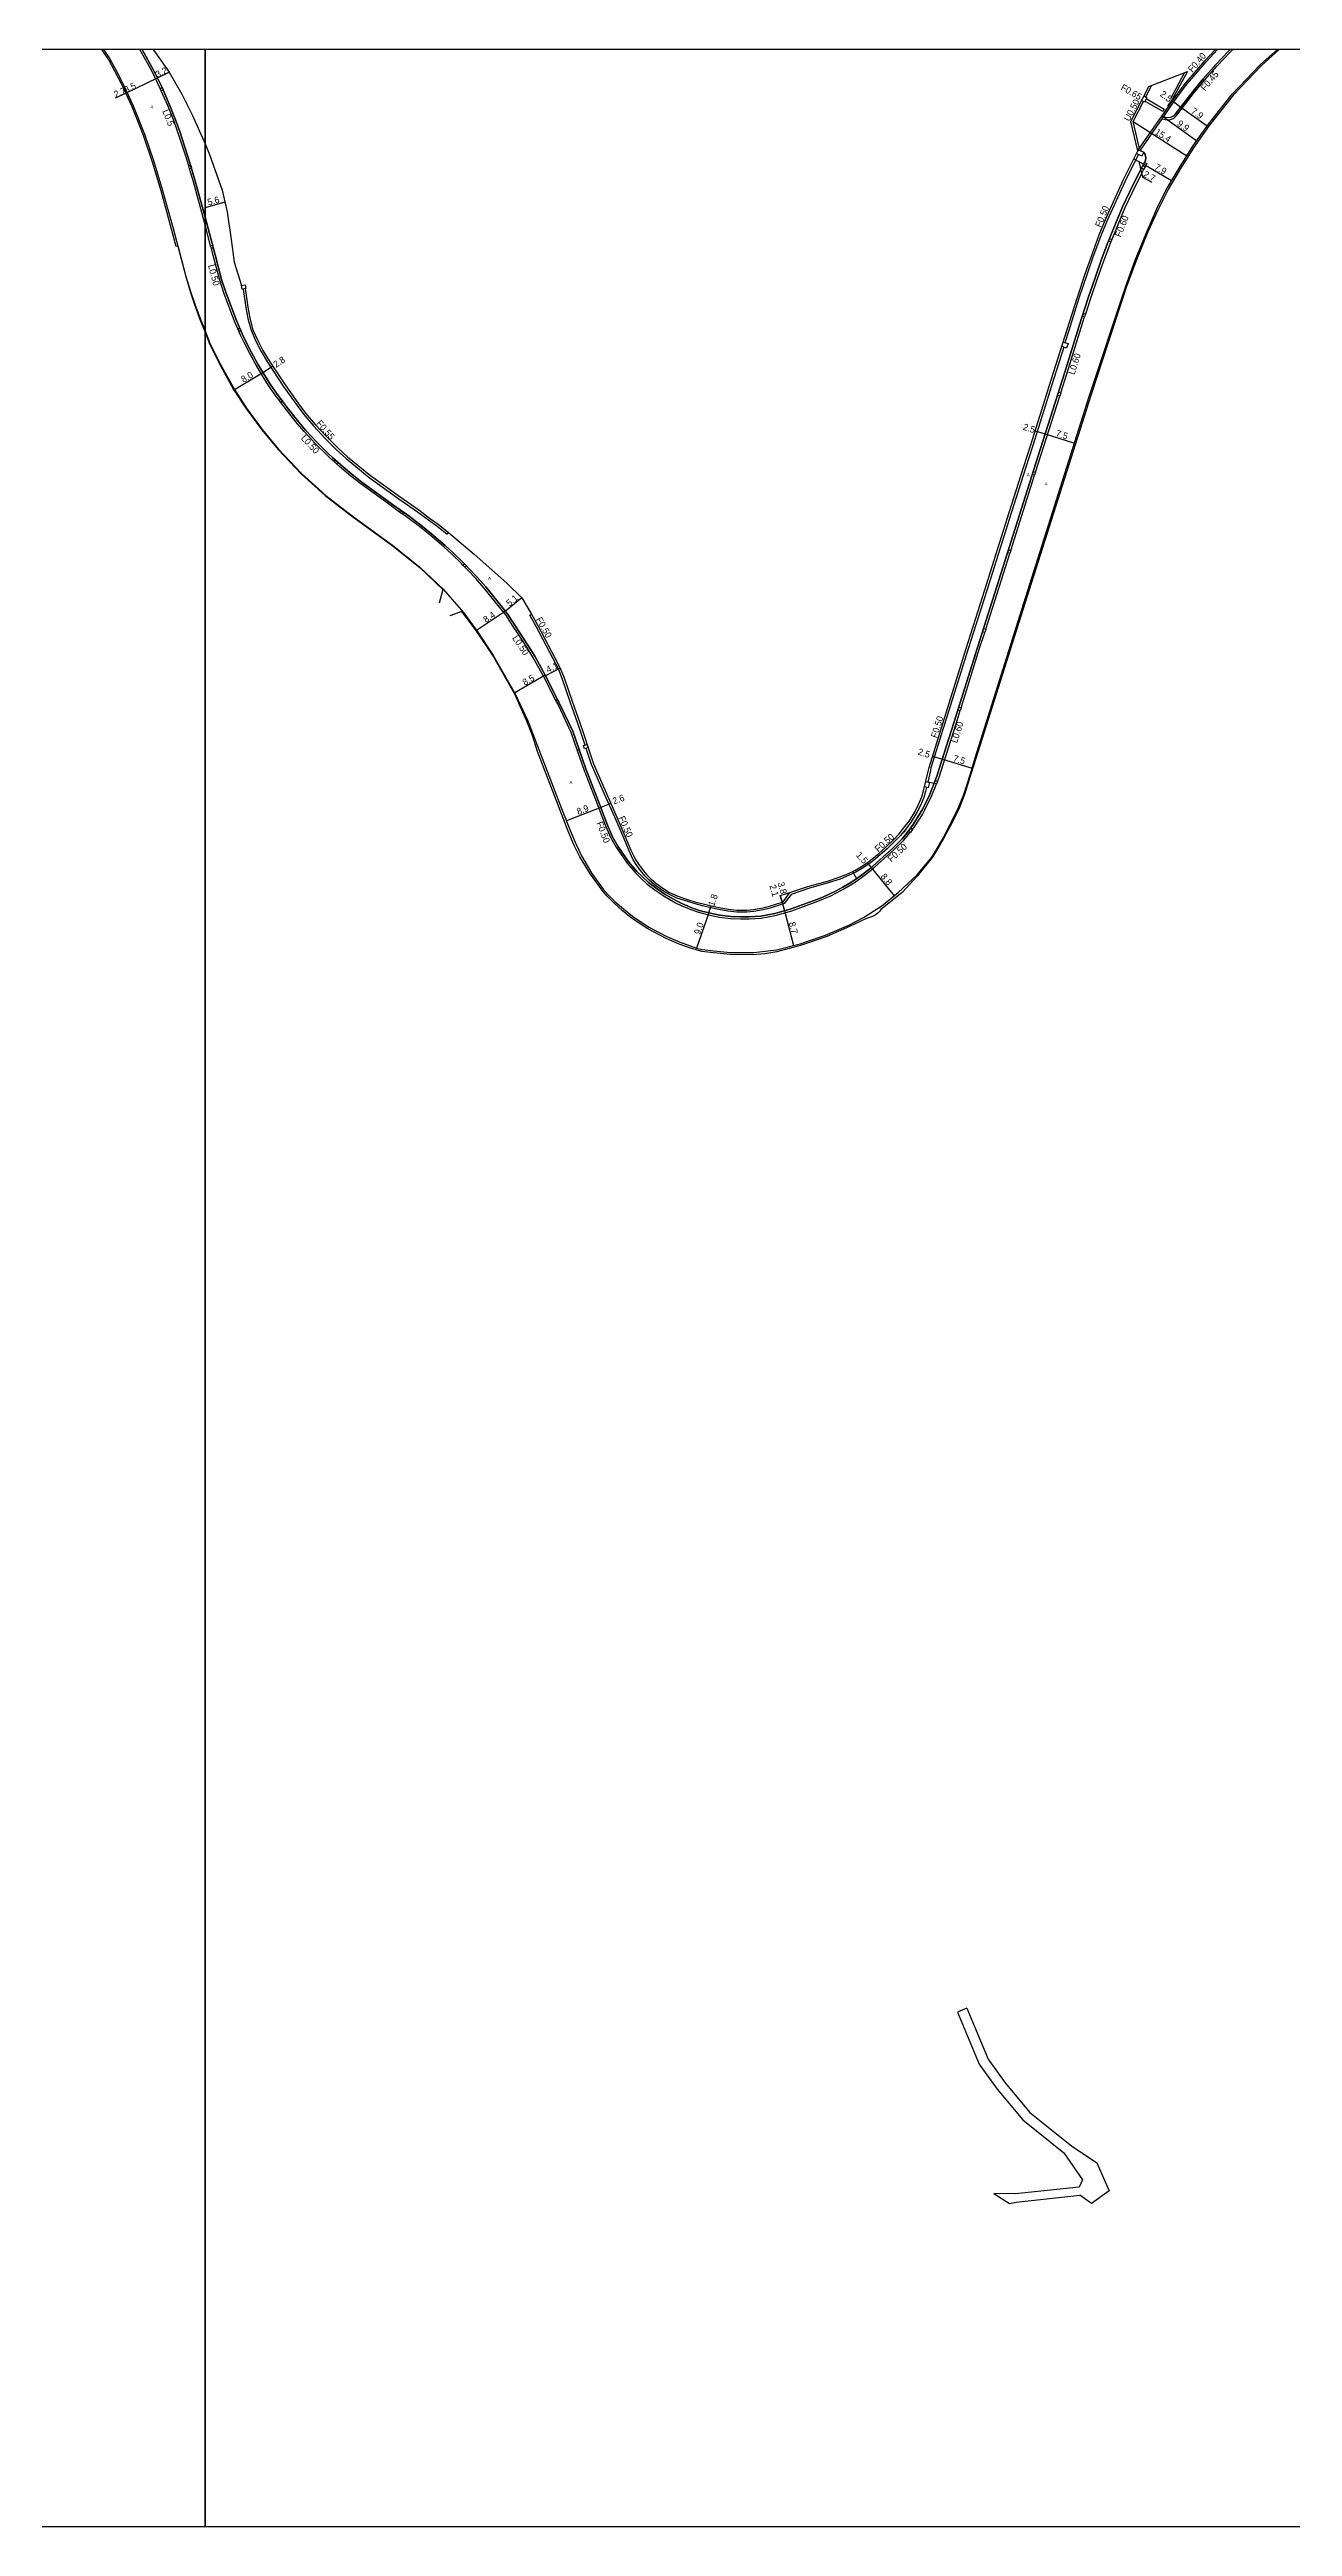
# Model space of a CAD drawing. Header units: metres. Extents: x -4000 to 0, y -102000 to -99000.
# Drawn here: x -1638 to -1337, y -99600 to -99000 of the extents above; entities that cross this region are included whole.
import ezdxf

# ---------------------------------------------------------------- set-up
doc = ezdxf.new("R2010")
doc.units = ezdxf.units.M
doc.header["$LTSCALE"] = 2.5
for name, color, linetype in [('側溝・桝', 7, 'Continuous'), ('図郭', 7, 'Continuous'), ('幅員', 7, 'Continuous'), ('歩道・分離帯・安全施設', 7, 'Continuous'), ('舗装', 7, 'Continuous'), ('道路', 7, 'Continuous')]:
    doc.layers.add(name, color=color, linetype=linetype)
doc.styles.get("Standard").update_dxf_attribs({"font": ''})
doc.styles.add('YOKO_DECO', font='')
doc.styles.get('Standard').set_extended_font_data('@MS PGothic')
doc.styles.get('YOKO_DECO').set_extended_font_data('MS PGothic')

msp = doc.modelspace()

# ---------------------------------------------------------------- linework, layer by layer
at = {"layer": '側溝・桝'}
for points in [[(-1610.85, -99009.42), (-1612.91, -99005.17), (-1615.69, -99000.15), (-1615.78, -99000)], [(-1373.34, -99024.41), (-1368.08, -99016.77), (-1367.41, -99016.93), (-1366.87, -99017), (-1366.1, -99016.93), (-1365.48, -99016.7), (-1365.03, -99016.38), (-1364.53, -99015.92), (-1360.28, -99010.35), (-1357.8, -99007.37), (-1354.81, -99003.93), (-1351.7, -99000.71), (-1351.01, -99000)], [(-1368.08, -99016.77), (-1365.25, -99012.65), (-1362.44, -99008.79), (-1357.48, -99002.97), (-1354.67, -99000)], [(-1603.95, -99028.18), (-1603.95, -99028.16), (-1604.6, -99026.09), (-1606.63, -99019.79), (-1607.58, -99017.22), (-1609.05, -99013.59), (-1610.59, -99010)], [(-1371.97, -99011.9), (-1367.61, -99014.41), (-1367.94, -99014.99), (-1372.28, -99012.5)], [(-1372.06, -99011.44), (-1370.63, -99008.67)], [(-1373.64, -99023.95), (-1375.16, -99017.46), (-1372.66, -99012.61)], [(-1373.81, -99024.18), (-1366.5, -99013.73)], [(-1600, -99042.49), (-1602.82, -99032.01), (-1603.75, -99028.86)], [(-1391.6, -99070.99), (-1390.64, -99067.97), (-1388.19, -99060.15), (-1386.3, -99054.52), (-1384.87, -99050.47), (-1382.9, -99045.02), (-1381.38, -99041.34), (-1377.06, -99031.95), (-1373.86, -99025.4)], [(-1372.6, -99029.02), (-1373.07, -99029.89), (-1375.5, -99034.78), (-1377.19, -99038.33), (-1379.45, -99043.8), (-1380.33, -99045.98)], [(-1372.36, -99027.34), (-1371.84, -99027.61), (-1372.27, -99028.41)], [(-1598.64, -99047.54), (-1600, -99042.49)], [(-1380.58, -99046.61), (-1380.89, -99047.37), (-1382.41, -99051.49), (-1383.74, -99055.28), (-1385.47, -99060.33), (-1386.67, -99064.08)], [(-1592.05, -99067.65), (-1592.84, -99065.79), (-1595.36, -99059.17), (-1596.44, -99055.83), (-1598.02, -99049.86), (-1598.46, -99048.23)], [(-1590.78, -99058.02), (-1590.15, -99062.45), (-1589.66, -99065.18), (-1588.83, -99067.99), (-1587.69, -99070.64), (-1586.43, -99073.12), (-1584.87, -99075.72), (-1581.04, -99081.51), (-1577.91, -99085.89), (-1576.07, -99088.4), (-1573.69, -99091.18), (-1570.89, -99094.2), (-1568.21, -99096.87), (-1565.82, -99099.03), (-1560.2, -99103.64), (-1553.02, -99108.8), (-1548.54, -99111.97), (-1545.89, -99113.92), (-1543.83, -99115.37), (-1541.36, -99117.4), (-1541.03, -99117)], [(-1392.67, -99083.15), (-1391.14, -99078.34), (-1387.72, -99067.35), (-1386.89, -99064.77)], [(-1582.07, -99084.9), (-1582.66, -99084.09), (-1584.59, -99081.35), (-1586.32, -99078.6), (-1587.61, -99076.46), (-1589.17, -99073.63), (-1590.54, -99070.95), (-1591.46, -99069.03), (-1591.79, -99068.26)], [(-1391.95, -99072.11), (-1395, -99081.71), (-1395.99, -99084.87), (-1399.48, -99095.92), (-1401.22, -99101.4), (-1404.7, -99112.32), (-1410.6, -99131.05), (-1415.12, -99145.21), (-1424.13, -99174.03), (-1424.25, -99174.65), (-1424.9, -99177.43)], [(-1398.78, -99102.37), (-1398.13, -99100.33), (-1392.92, -99083.95)], [(-1568.74, -99099.82), (-1569.43, -99099.21), (-1570.58, -99098.13), (-1573.2, -99095.5), (-1575.99, -99092.51), (-1577.67, -99090.55), (-1580.28, -99087.31), (-1581.66, -99085.46)], [(-1552.85, -99112.03), (-1554.88, -99110.57), (-1562.28, -99105.2), (-1564.66, -99103.32), (-1567.45, -99100.98), (-1568.14, -99100.36)], [(-1404.79, -99121.37), (-1399.01, -99103.09)], [(-1537.5, -99124.89), (-1537.87, -99124.5), (-1540.23, -99122.26), (-1542.15, -99120.48), (-1545.43, -99117.65), (-1548, -99115.57), (-1551.19, -99113.22), (-1552.21, -99112.48)], [(-1515.03, -99157.69), (-1518.02, -99151.82), (-1520.55, -99147.19), (-1522.01, -99144.8), (-1524.14, -99141.53), (-1525.52, -99139.5), (-1527.16, -99136.91), (-1529.37, -99134.2), (-1530.76, -99132.46), (-1532.37, -99130.51), (-1534.43, -99128.14), (-1536.43, -99126.02), (-1537.02, -99125.4)], [(-1410.85, -99140.42), (-1408.08, -99131.79), (-1405.02, -99122.1)], [(-1507.9, -99168.47), (-1508.86, -99165.57), (-1509.64, -99163.27), (-1511.51, -99157.98), (-1513.47, -99152.39), (-1514.37, -99150.05), (-1515.66, -99147.6), (-1518.08, -99142.97), (-1519.8, -99139.73), (-1521.33, -99137), (-1520.9, -99136.76)], [(-1416.83, -99159.46), (-1412.33, -99145.03), (-1411.1, -99141.2)], [(-1514.75, -99158.24), (-1514.4, -99158.92), (-1511.39, -99165.33), (-1509.83, -99169.76)], [(-1422.52, -99177.27), (-1422.2, -99176.47), (-1418.03, -99163.3), (-1417.03, -99160.11)], [(-1509.37, -99169.6), (-1509.83, -99169.76), (-1508.21, -99174.37), (-1505.37, -99181.69), (-1502.97, -99188.06), (-1501.68, -99190.93), (-1500.37, -99193.21), (-1499.38, -99194.78), (-1497.69, -99197.12), (-1495.72, -99199.41), (-1494.32, -99200.79), (-1492.87, -99202.14), (-1490.69, -99203.78), (-1488.8, -99205.1), (-1486.01, -99206.68), (-1484.52, -99207.43), (-1482.28, -99208.31), (-1480.46, -99208.99), (-1478.05, -99209.62), (-1475.33, -99210.18), (-1472.67, -99210.51), (-1470.3, -99210.61), (-1468.15, -99210.61), (-1465.29, -99210.38), (-1461.86, -99209.76), (-1457.85, -99208.62), (-1451.56, -99206.32), (-1450.14, -99205.76), (-1448.55, -99205.07), (-1447.01, -99204.31), (-1445.22, -99203.32), (-1443.72, -99202.43), (-1442.15, -99201.43), (-1440.64, -99200.36), (-1438.65, -99198.82), (-1433.05, -99193.81), (-1430.73, -99191.53), (-1429.56, -99190.12), (-1429.26, -99189.7)], [(-1425.2, -99178.73), (-1425.43, -99179.72), (-1425.87, -99181.18), (-1426.63, -99183.13), (-1427.51, -99184.83), (-1428.9, -99187.11), (-1430.01, -99188.53), (-1431.51, -99190.39), (-1432.88, -99191.75), (-1434.73, -99193.59), (-1436.42, -99195.09), (-1438.06, -99196.42), (-1439.32, -99197.4), (-1440.69, -99198.31), (-1442.34, -99199.26), (-1444.07, -99200.11), (-1446.16, -99200.94), (-1449.03, -99201.87), (-1453.78, -99203.21), (-1458.03, -99204.64), (-1459.66, -99206.9), (-1463.09, -99207.97), (-1464.76, -99208.39), (-1467.03, -99208.8), (-1468.7, -99208.93), (-1471.19, -99208.93), (-1473.34, -99208.72), (-1475.55, -99208.32), (-1477.46, -99207.92), (-1479.47, -99207.43), (-1481.23, -99206.97), (-1483.26, -99206.33), (-1485.69, -99205.54), (-1487.67, -99204.6), (-1488.91, -99203.84), (-1491.07, -99202.3), (-1492.39, -99201.17), (-1493.42, -99200.13), (-1494.46, -99198.89), (-1495.58, -99197.39), (-1496.25, -99196.32), (-1496.66, -99195.4), (-1497.24, -99194.14), (-1498.72, -99190.67), (-1500.43, -99186.67), (-1503.19, -99180.39), (-1506.36, -99173.2), (-1507.4, -99170.01), (-1507.65, -99169.24)], [(-1428.58, -99188.93), (-1427.96, -99188.08), (-1426.21, -99185.27), (-1425.6, -99184.18), (-1423.96, -99180.84), (-1422.79, -99177.94)], [(-1460.19, -99206.55), (-1459.96, -99206.48), (-1458.34, -99204.23)]]:
    msp.add_lwpolyline(points, dxfattribs=at)
for points in [[(-1610.15, -99009.8), (-1610.59, -99010), (-1610.85, -99009.42), (-1610.41, -99009.22)], [(-1372.49, -99011.21), (-1371.8, -99011.58), (-1372.41, -99012.75), (-1373.09, -99012.37)], [(-1603.27, -99028.72), (-1603.75, -99028.86), (-1603.95, -99028.18), (-1603.47, -99028.04)], [(-1374.3, -99025.18), (-1373.81, -99024.18), (-1372.53, -99024.82), (-1373.02, -99025.82)], [(-1372.78, -99028.13), (-1372.27, -99028.41), (-1372.6, -99029.02), (-1373.11, -99028.74)], [(-1597.98, -99048.11), (-1598.46, -99048.23), (-1598.64, -99047.54), (-1598.17, -99047.41)], [(-1380.87, -99045.76), (-1380.33, -99045.98), (-1380.58, -99046.61), (-1381.12, -99046.39)], [(-1590.28, -99057.01), (-1590.12, -99057.9), (-1591.03, -99058.06), (-1591.19, -99057.18)], [(-1387.22, -99063.9), (-1386.67, -99064.08), (-1386.89, -99064.77), (-1387.44, -99064.59)], [(-1591.34, -99068.06), (-1591.79, -99068.26), (-1592.05, -99067.65), (-1591.6, -99067.46)], [(-1392.07, -99070.85), (-1390.91, -99071.21), (-1391.27, -99072.33), (-1392.42, -99071.96)], [(-1393.22, -99082.98), (-1392.67, -99083.15), (-1392.92, -99083.95), (-1393.48, -99083.77)], [(-1581.26, -99085.16), (-1581.66, -99085.46), (-1582.07, -99084.9), (-1581.67, -99084.61)], [(-1567.82, -99099.99), (-1568.14, -99100.36), (-1568.74, -99099.82), (-1568.41, -99099.46)], [(-1399.33, -99102.2), (-1398.78, -99102.37), (-1399.01, -99103.09), (-1399.56, -99102.91)], [(-1551.93, -99112.08), (-1552.21, -99112.48), (-1552.85, -99112.03), (-1552.56, -99111.63)], [(-1536.67, -99125.06), (-1537.02, -99125.4), (-1537.5, -99124.89), (-1537.14, -99124.55)], [(-1405.34, -99121.2), (-1404.79, -99121.37), (-1405.02, -99122.1), (-1405.57, -99121.93)], [(-1411.4, -99140.25), (-1410.85, -99140.42), (-1411.1, -99141.2), (-1411.65, -99141.02)], [(-1514.31, -99158.01), (-1514.75, -99158.24), (-1515.03, -99157.69), (-1514.59, -99157.47)], [(-1417.39, -99159.28), (-1416.83, -99159.46), (-1417.03, -99160.11), (-1417.59, -99159.93)], [(-1507.18, -99169.09), (-1508.04, -99169.37), (-1508.3, -99168.6), (-1507.44, -99168.32)], [(-1425.68, -99178.62), (-1425.38, -99177.32), (-1424.48, -99177.53), (-1424.78, -99178.83)], [(-1423.06, -99177.05), (-1422.52, -99177.27), (-1422.79, -99177.94), (-1423.33, -99177.72)], [(-1429.05, -99188.59), (-1428.58, -99188.93), (-1429.18, -99189.75), (-1429.65, -99189.41)]]:
    msp.add_lwpolyline(points, close=True, dxfattribs=at)
at = {"layer": '図郭'}
for points in [[(-2400, -99600), (-1600, -99600), (-1600, -99000), (-2400, -99000)], [(-1600, -99600), (-800, -99600), (-800, -99000), (-1600, -99000)]]:
    msp.add_lwpolyline(points, close=True, dxfattribs=at)
at = {"layer": '幅員'}
for points in [[(-1611.55, -99006.88), (-1608.67, -99005.45)], [(-1621.65, -99011.71), (-1619.15, -99010.58)], [(-1619.15, -99010.58), (-1611.55, -99006.88)], [(-1375.16, -99017.46), (-1362.12, -99025.71)], [(-1367.79, -99016.34), (-1359.72, -99022.08)], [(-1365.58, -99012.41), (-1363.58, -99013.93)], [(-1363.58, -99013.93), (-1357.17, -99018.5)], [(-1374.96, -99026.5), (-1372.59, -99027.77)], [(-1373.78, -99027.14), (-1372.85, -99030.92), (-1370.62, -99032.12)], [(-1372.59, -99027.77), (-1365.82, -99031.76)], [(-1595.17, -99037.01), (-1600, -99038.31)], [(-1585.98, -99078.22), (-1583.62, -99076.66)], [(-1592.86, -99082.36), (-1585.98, -99078.22)], [(-1398.86, -99092.34), (-1396.45, -99093.11)], [(-1396.45, -99093.11), (-1389.35, -99095.37)], [(-1527.2, -99136.08), (-1534.2, -99140.76)], [(-1523.22, -99132.83), (-1527.2, -99136.08)], [(-1513.92, -99149.85), (-1517.54, -99151.69)], [(-1517.59, -99151.59), (-1524.95, -99155.85)], [(-1423.74, -99171.15), (-1421.36, -99171.9)], [(-1421.36, -99171.9), (-1414.14, -99174.04)], [(-1504.13, -99183.58), (-1512.45, -99186.81)], [(-1501.66, -99182.65), (-1504.13, -99183.58)], [(-1439.61, -99197), (-1438.6, -99198.12)], [(-1438.6, -99198.12), (-1433.03, -99204.97)], [(-1477.94, -99209.14), (-1480.89, -99217.64)], [(-1477.94, -99209.14), (-1477.35, -99207.44)], [(-1460.63, -99204.95), (-1459.6, -99208.61)], [(-1460.19, -99206.55), (-1459.6, -99208.61)], [(-1459.6, -99208.61), (-1457.45, -99217.07)]]:
    msp.add_lwpolyline(points, dxfattribs=at)
at = {"layer": '歩道・分離帯・安全施設'}
for points in [[(-1624.57, -99000), (-1623.07, -99002.29), (-1621.52, -99005.07), (-1619.75, -99008.54), (-1617.41, -99013.63), (-1616.11, -99016.88), (-1614.67, -99020.51), (-1612.4, -99027.13), (-1610.28, -99034.11), (-1607.74, -99043.34), (-1604.68, -99054.96), (-1603.49, -99058.86), (-1602.53, -99061.76), (-1601.32, -99065.18), (-1600, -99068.48)], [(-1600, -99040.6), (-1602.35, -99031.87), (-1603.48, -99028.02), (-1604.13, -99025.94), (-1606.17, -99019.62), (-1607.12, -99017.04), (-1608.59, -99013.4), (-1610.41, -99009.22), (-1612.48, -99004.97), (-1615.22, -99000)], [(-1600, -99040.6), (-1602.35, -99031.87), (-1603.48, -99028.02), (-1604.13, -99025.94), (-1606.17, -99019.62), (-1607.12, -99017.04), (-1608.59, -99013.4), (-1610.41, -99009.22), (-1612.48, -99004.97), (-1615.22, -99000)], [(-1615.22, -99000), (-1612.48, -99004.97), (-1610.41, -99009.22), (-1608.59, -99013.4), (-1607.12, -99017.04), (-1606.17, -99019.62), (-1604.13, -99025.94), (-1603.48, -99028.02), (-1602.35, -99031.87), (-1600, -99040.6)], [(-1351.64, -99000), (-1352.03, -99000.39), (-1355.14, -99003.62), (-1358.14, -99007.08), (-1360.63, -99010.07), (-1364.87, -99015.61), (-1365.32, -99016.03), (-1365.69, -99016.3), (-1366.2, -99016.48), (-1366.86, -99016.55), (-1367.32, -99016.48), (-1367.79, -99016.34), (-1368.15, -99016.09), (-1366.5, -99013.73)], [(-1351.64, -99000), (-1352.03, -99000.39), (-1355.14, -99003.62), (-1358.14, -99007.08), (-1360.63, -99010.07), (-1364.87, -99015.61), (-1365.32, -99016.03), (-1365.69, -99016.3), (-1366.2, -99016.48), (-1366.86, -99016.55), (-1367.32, -99016.48), (-1367.79, -99016.34)], [(-1364.87, -99015.61), (-1360.63, -99010.07), (-1358.14, -99007.08), (-1355.14, -99003.62), (-1352.03, -99000.39), (-1351.64, -99000)], [(-1372.58, -99024.93), (-1372.27, -99025.46), (-1372.12, -99025.82), (-1372.07, -99026.28), (-1372.13, -99026.79), (-1372.36, -99027.34), (-1373.58, -99029.62), (-1376.02, -99034.52), (-1377.72, -99038.09), (-1379.98, -99043.58), (-1381.43, -99047.16), (-1382.95, -99051.3), (-1384.29, -99055.09), (-1386.02, -99060.14), (-1388.27, -99067.18), (-1391.69, -99078.16), (-1398.69, -99100.16), (-1408.63, -99131.62), (-1412.88, -99144.85), (-1418.58, -99163.12), (-1422.75, -99176.27), (-1424.49, -99180.6), (-1426.11, -99183.91), (-1426.71, -99184.97), (-1428.44, -99187.76), (-1429.95, -99189.81), (-1431.09, -99191.2), (-1433.39, -99193.45), (-1438.96, -99198.45), (-1440.93, -99199.96), (-1442.42, -99201.02), (-1443.95, -99202), (-1445.47, -99202.89), (-1447.24, -99203.87), (-1448.76, -99204.63), (-1450.33, -99205.3), (-1451.74, -99205.86), (-1458, -99208.15), (-1461.97, -99209.28), (-1465.35, -99209.89), (-1468.17, -99210.12), (-1470.29, -99210.12), (-1472.63, -99210.02)], [(-1472.63, -99210.02), (-1470.29, -99210.12), (-1468.17, -99210.12), (-1465.35, -99209.89), (-1461.97, -99209.28), (-1458, -99208.15), (-1451.74, -99205.86), (-1450.33, -99205.3), (-1448.76, -99204.63), (-1447.24, -99203.87), (-1445.47, -99202.89), (-1443.95, -99202), (-1442.42, -99201.02), (-1440.93, -99199.96), (-1438.96, -99198.45), (-1433.39, -99193.45), (-1431.09, -99191.2), (-1429.95, -99189.81), (-1428.44, -99187.76), (-1426.71, -99184.97), (-1426.11, -99183.91), (-1424.49, -99180.6), (-1422.75, -99176.27), (-1418.58, -99163.12), (-1412.88, -99144.85), (-1408.63, -99131.62), (-1398.69, -99100.16), (-1391.69, -99078.16), (-1388.27, -99067.18), (-1386.02, -99060.14), (-1384.29, -99055.09), (-1382.95, -99051.3), (-1381.43, -99047.16), (-1379.98, -99043.58), (-1377.72, -99038.09), (-1376.02, -99034.52), (-1373.58, -99029.62), (-1372.36, -99027.34), (-1372.13, -99026.79), (-1372.07, -99026.28), (-1372.12, -99025.82), (-1372.27, -99025.46), (-1372.58, -99024.93)], [(-1372.58, -99024.93), (-1373.86, -99024.3), (-1374, -99024.57)], [(-1482.05, -99207.88), (-1484.32, -99206.98), (-1485.78, -99206.25), (-1488.54, -99204.69), (-1490.4, -99203.38), (-1492.55, -99201.76), (-1493.98, -99200.43), (-1495.36, -99199.07), (-1497.31, -99196.81), (-1498.97, -99194.51), (-1499.95, -99192.96), (-1501.24, -99190.71), (-1502.52, -99187.87), (-1504.91, -99181.52), (-1507.75, -99174.2), (-1510.93, -99165.14), (-1513.96, -99158.7), (-1517.59, -99151.59), (-1520.12, -99146.94), (-1521.6, -99144.54), (-1523.73, -99141.26), (-1525.11, -99139.23), (-1526.76, -99136.62), (-1528.99, -99133.89), (-1530.38, -99132.15), (-1531.99, -99130.19), (-1534.07, -99127.81), (-1536.08, -99125.68), (-1537.53, -99124.15), (-1539.89, -99121.9), (-1541.83, -99120.11), (-1545.12, -99117.28), (-1547.7, -99115.19), (-1550.9, -99112.82), (-1554.59, -99110.17), (-1561.98, -99104.81), (-1564.35, -99102.94), (-1567.13, -99100.61), (-1569.09, -99098.85), (-1570.24, -99097.77), (-1572.85, -99095.16), (-1575.63, -99092.19), (-1577.29, -99090.23), (-1579.89, -99087.01), (-1582.27, -99083.81), (-1584.18, -99081.09), (-1585.92, -99078.32), (-1587.19, -99076.21), (-1588.74, -99073.4), (-1590.1, -99070.73), (-1591.02, -99068.83), (-1592.38, -99065.61), (-1594.9, -99059), (-1595.97, -99055.7), (-1597.55, -99049.73), (-1600, -99040.6)], [(-1600, -99040.6), (-1597.55, -99049.73), (-1595.97, -99055.7), (-1594.9, -99059), (-1592.38, -99065.61), (-1591.02, -99068.83), (-1590.1, -99070.73), (-1588.74, -99073.4), (-1587.19, -99076.21), (-1585.92, -99078.32), (-1584.18, -99081.09), (-1582.27, -99083.81), (-1579.89, -99087.01), (-1577.29, -99090.23), (-1575.63, -99092.19), (-1572.85, -99095.16), (-1570.24, -99097.77), (-1569.09, -99098.85), (-1567.13, -99100.61), (-1564.35, -99102.94), (-1561.98, -99104.81), (-1554.59, -99110.17), (-1550.9, -99112.82), (-1547.7, -99115.19), (-1545.12, -99117.28), (-1541.83, -99120.11), (-1539.89, -99121.9), (-1537.53, -99124.15), (-1536.08, -99125.68), (-1534.07, -99127.81), (-1531.99, -99130.19), (-1530.38, -99132.15), (-1528.99, -99133.89), (-1526.76, -99136.62), (-1525.11, -99139.23), (-1523.73, -99141.26), (-1521.6, -99144.54), (-1520.12, -99146.94), (-1517.59, -99151.59), (-1513.96, -99158.7), (-1510.93, -99165.14), (-1507.75, -99174.2), (-1504.91, -99181.52), (-1502.52, -99187.87), (-1501.24, -99190.71), (-1499.95, -99192.96), (-1498.97, -99194.51), (-1497.31, -99196.81), (-1495.36, -99199.07), (-1493.98, -99200.43), (-1492.55, -99201.76), (-1490.4, -99203.38), (-1488.54, -99204.69), (-1485.78, -99206.25), (-1484.32, -99206.98), (-1482.05, -99207.88)], [(-1472.63, -99210.02), (-1475.25, -99209.69), (-1477.94, -99209.14), (-1480.31, -99208.52), (-1482.05, -99207.88)], [(-1482.05, -99207.88), (-1480.31, -99208.52), (-1477.94, -99209.14), (-1475.25, -99209.69), (-1472.63, -99210.02)]]:
    msp.add_lwpolyline(points, dxfattribs=at)
for points, elevation in [([(-1339.75, -99000), (-1344.04, -99003.89), (-1350.85, -99010.99), (-1356.7, -99018.39), (-1360.56, -99023.78), (-1363.67, -99028.78), (-1366.58, -99033.78), (-1369.27, -99039.09), (-1371.6, -99044.17), (-1374.31, -99050.93), (-1376.72, -99057.43), (-1385.43, -99083.84), (-1401.42, -99134.17), (-1413.29, -99171.73), (-1414.43, -99175.53), (-1416.02, -99180.48), (-1417.24, -99183.61), (-1418.19, -99185.64), (-1419.48, -99188.1), (-1421.08, -99191.1), (-1422.87, -99194.16), (-1423.82, -99195.7), (-1427.44, -99200.25), (-1431.09, -99204.23), (-1435.18, -99207.45), (-1436.26, -99208.35), (-1436.53, -99208.7), (-1436.94, -99209.11), (-1437.39, -99209.52), (-1437.86, -99209.83), (-1438.54, -99210.08), (-1439.72, -99210.51), (-1443.83, -99212.44), (-1449.39, -99214.82), (-1455.51, -99216.98), (-1461.44, -99218.59), (-1464.38, -99219.03), (-1467.25, -99219.28), (-1472.77, -99219.18), (-1476.8, -99218.84), (-1479.61, -99218.47), (-1481.03, -99218.12), (-1482.63, -99217.61), (-1485.09, -99216.72), (-1488.31, -99215.33), (-1492.74, -99213.01), (-1496.72, -99210.33), (-1498.95, -99208.54), (-1500.85, -99206.77), (-1502.66, -99205.01), (-1503.79, -99203.66), (-1506.65, -99199.75), (-1509.18, -99195.59), (-1510.56, -99192.78), (-1511.99, -99189.36), (-1519.45, -99170), (-1520.69, -99166.18), (-1522.03, -99162.68), (-1524.93, -99156.13), (-1530.38, -99146.62), (-1534.15, -99140.96), (-1537.77, -99136.13), (-1540.68, -99137.2)], 83.48), ([(-1366.04, -99011.87), (-1362.7, -99005.62)], 84.46), ([(-1372.58, -99024.93), (-1372.27, -99025.46), (-1372.12, -99025.82), (-1372.07, -99026.28), (-1372.13, -99026.79), (-1372.36, -99027.34), (-1373.58, -99029.62), (-1376.02, -99034.52), (-1377.72, -99038.09), (-1379.98, -99043.58), (-1381.43, -99047.16), (-1382.95, -99051.3), (-1384.29, -99055.09), (-1386.02, -99060.14), (-1388.27, -99067.18), (-1391.69, -99078.16), (-1398.69, -99100.16), (-1408.63, -99131.62), (-1412.88, -99144.85), (-1418.58, -99163.12), (-1422.75, -99176.27), (-1424.49, -99180.6), (-1426.11, -99183.91), (-1426.71, -99184.97), (-1428.44, -99187.76), (-1429.95, -99189.81), (-1431.09, -99191.2), (-1433.39, -99193.45), (-1438.96, -99198.45), (-1440.93, -99199.96), (-1442.42, -99201.02), (-1443.95, -99202), (-1445.47, -99202.89), (-1447.24, -99203.87), (-1448.76, -99204.63), (-1450.33, -99205.3), (-1451.74, -99205.86), (-1458, -99208.15), (-1461.97, -99209.28), (-1465.35, -99209.89), (-1468.17, -99210.12), (-1470.29, -99210.12), (-1472.63, -99210.02)], 83.41), ([(-1482.05, -99207.88), (-1484.32, -99206.98), (-1485.78, -99206.25), (-1488.54, -99204.69), (-1490.4, -99203.38), (-1492.55, -99201.76), (-1493.98, -99200.43), (-1495.36, -99199.07), (-1497.31, -99196.81), (-1498.97, -99194.51), (-1499.95, -99192.96), (-1501.24, -99190.71), (-1502.52, -99187.87), (-1504.91, -99181.52), (-1507.75, -99174.2), (-1510.93, -99165.14), (-1513.96, -99158.7), (-1517.59, -99151.59), (-1520.12, -99146.94), (-1521.6, -99144.54), (-1523.73, -99141.26), (-1525.11, -99139.23), (-1526.76, -99136.62), (-1528.99, -99133.89), (-1530.38, -99132.15), (-1531.99, -99130.19), (-1534.07, -99127.81), (-1536.08, -99125.68), (-1537.53, -99124.15), (-1539.89, -99121.9), (-1541.83, -99120.11), (-1545.12, -99117.28), (-1547.7, -99115.19), (-1550.9, -99112.82), (-1554.59, -99110.17), (-1561.98, -99104.81), (-1564.35, -99102.94), (-1567.13, -99100.61), (-1569.09, -99098.85), (-1570.24, -99097.77), (-1572.85, -99095.16), (-1575.63, -99092.19), (-1577.29, -99090.23), (-1579.89, -99087.01), (-1582.27, -99083.81), (-1584.18, -99081.09), (-1585.92, -99078.32), (-1587.19, -99076.21), (-1588.74, -99073.4), (-1590.1, -99070.73), (-1591.02, -99068.83), (-1592.38, -99065.61), (-1594.9, -99059), (-1595.97, -99055.7), (-1597.55, -99049.73), (-1600, -99040.6)], 83.41), ([(-1600, -99068.48), (-1598.97, -99071.04), (-1596.41, -99076.28), (-1593.07, -99082.35), (-1590.08, -99086.91), (-1586.2, -99092.11), (-1582.31, -99096.87), (-1576.74, -99102.76), (-1570.9, -99108.02), (-1564.49, -99112.95), (-1554.77, -99120.09), (-1547.91, -99125.55), (-1542.38, -99130.82), (-1543.27, -99134.09)], 90.03), ([(-1472.63, -99210.02), (-1475.25, -99209.69), (-1477.94, -99209.14), (-1480.31, -99208.52), (-1482.05, -99207.88)], 83.41)]:
    msp.add_lwpolyline(points, dxfattribs=dict(at, elevation=elevation))
at = {"layer": '舗装'}
for points, elevation in [([(-1425.38, -99177.32), (-1423.33, -99177.72)], 84.53), ([(-1443.16, -99199.12), (-1442.14, -99200.82)], 85.22)]:
    msp.add_lwpolyline(points, dxfattribs=dict(at, elevation=elevation))
at = {"layer": '道路'}
for points in [[(-1606.61, -99047.59), (-1607.02, -99047.7), (-1610.6, -99034.23), (-1612.69, -99027.32), (-1614.92, -99020.8), (-1616.33, -99017.1), (-1617.67, -99013.87), (-1619.96, -99008.79), (-1621.82, -99005.2), (-1623.34, -99002.51), (-1625.01, -99000)], [(-1612.62, -99000), (-1612.18, -99000.58), (-1608.67, -99005.45), (-1605.58, -99010.85), (-1603, -99015.95), (-1600, -99022.86)], [(-1606.61, -99047.59), (-1604.64, -99054.95), (-1603.42, -99058.86), (-1602.46, -99061.72), (-1601.19, -99065.14), (-1600, -99068.13)], [(-1415.41, -99474.43), (-1417.72, -99475.39)], [(-1417.72, -99475.39), (-1412.45, -99488.05), (-1408.1, -99494.09), (-1401.89, -99501.51), (-1391.9, -99509.48), (-1387.42, -99516.03), (-1388.24, -99517.79), (-1403.62, -99519.44), (-1408.91, -99519.34)], [(-1415.41, -99474.43), (-1410.25, -99486.83), (-1406.13, -99492.56), (-1400.14, -99499.71), (-1390.05, -99507.76), (-1383.96, -99511.91), (-1380.97, -99518.68), (-1385.2, -99521.76), (-1388.03, -99519.78)], [(-1408.91, -99519.34), (-1405.07, -99521.77)], [(-1405.07, -99521.77), (-1403.51, -99521.44), (-1388.03, -99519.78)]]:
    msp.add_lwpolyline(points, dxfattribs=at)
for points, elevation in [([(-1472.73, -99218.69), (-1467.07, -99218.69), (-1461.52, -99218.1), (-1455.84, -99216.66), (-1449.64, -99214.51), (-1444.06, -99212.1), (-1440.49, -99210.22), (-1436.06, -99207.43), (-1432.06, -99204.18), (-1427.48, -99199.95), (-1423.95, -99195.63), (-1422.97, -99194.1), (-1421.18, -99191), (-1419.64, -99187.99), (-1418.32, -99185.49), (-1417.45, -99183.61), (-1416.18, -99180.48), (-1414.57, -99175.49), (-1413.4, -99171.56), (-1401.66, -99134.11), (-1385.76, -99084.07), (-1376.94, -99057.32), (-1374.62, -99051.01), (-1372.02, -99044.55), (-1369.46, -99038.71), (-1367.11, -99033.95), (-1364.02, -99028.7), (-1360.66, -99023.4), (-1356.85, -99018.05), (-1351.12, -99010.83), (-1344.28, -99003.65), (-1340.17, -99000)], 89.23), ([(-1361.98, -99005.35), (-1365.68, -99012.09), (-1365.68, -99012.09), (-1366.73, -99013.58), (-1366.73, -99013.64), (-1366.71, -99013.7), (-1366.67, -99013.74), (-1366.61, -99013.75), (-1366.55, -99013.75), (-1366.5, -99013.73), (-1365.58, -99012.41), (-1362.75, -99008.54), (-1357.78, -99002.7), (-1355.22, -99000)], 84.34), ([(-1371.32, -99008.93), (-1361.98, -99005.35)], 83.55), ([(-1468.72, -99208.44), (-1467.09, -99208.31), (-1464.86, -99207.91), (-1463.23, -99207.5), (-1460.19, -99206.55), (-1460.63, -99204.95), (-1458.34, -99204.23), (-1453.92, -99202.75), (-1449.17, -99201.41), (-1446.33, -99200.48), (-1444.27, -99199.66), (-1442.57, -99198.83), (-1440.94, -99197.89), (-1439.61, -99197), (-1438.37, -99196.04), (-1436.74, -99194.72), (-1435.06, -99193.23), (-1433.23, -99191.41), (-1431.8, -99189.95), (-1430.42, -99188.21), (-1429.34, -99186.8), (-1427.99, -99184.57), (-1427.13, -99182.91), (-1426.33, -99181.03), (-1425.9, -99179.6), (-1424.73, -99174.54), (-1424.6, -99173.91), (-1415.58, -99145.06), (-1411.07, -99130.9), (-1405.17, -99112.18), (-1401.69, -99101.25), (-1399.95, -99095.77), (-1396.46, -99084.72), (-1395.47, -99081.57), (-1391.11, -99067.83), (-1388.66, -99060), (-1386.77, -99054.36), (-1385.34, -99050.3), (-1383.35, -99044.85), (-1381.83, -99041.14), (-1377.55, -99031.68), (-1374, -99024.57), (-1375.68, -99017.4), (-1371.32, -99008.93)], 88.62), ([(-1600, -99022.86), (-1598.9, -99025.39), (-1595.82, -99034.09), (-1594.65, -99039.31), (-1593.69, -99046.02), (-1592.92, -99051.51), (-1591.19, -99057.18), (-1590.28, -99057.01), (-1590.12, -99057.9), (-1590.26, -99057.92), (-1589.62, -99062.37), (-1589.14, -99065.09), (-1588.38, -99067.86), (-1587.23, -99070.5), (-1585.96, -99072.87), (-1584.43, -99075.44), (-1580.61, -99081.21), (-1577.48, -99085.58), (-1575.66, -99088.07), (-1573.28, -99090.84), (-1570.51, -99093.8), (-1567.84, -99096.49), (-1565.48, -99098.63), (-1559.87, -99103.22), (-1552.71, -99108.37), (-1548.23, -99111.54), (-1545.59, -99113.49), (-1543.51, -99114.95), (-1541.03, -99117), (-1534.79, -99122.24), (-1532, -99124.76), (-1526.76, -99129.37), (-1523.22, -99132.83), (-1520.9, -99136.76), (-1519.37, -99139.5), (-1517.65, -99142.75), (-1515.22, -99147.38), (-1513.92, -99149.85), (-1513.01, -99152.22), (-1511.05, -99157.82), (-1509.18, -99163.11), (-1508.39, -99165.41), (-1506.93, -99169.85), (-1505.9, -99173.02), (-1502.74, -99180.2), (-1499.98, -99186.48), (-1498.27, -99190.48), (-1496.8, -99193.94), (-1496.21, -99195.2), (-1495.82, -99196.09), (-1495.17, -99197.12), (-1494.08, -99198.58), (-1493.05, -99199.8), (-1492.06, -99200.81), (-1490.77, -99201.92), (-1488.64, -99203.44), (-1487.44, -99204.17), (-1485.49, -99205.1)], 88.62), ([(-1600, -99068.13), (-1598.88, -99070.95), (-1596.29, -99076.29), (-1592.86, -99082.36), (-1589.99, -99086.87), (-1586.14, -99092.06), (-1582.3, -99096.73), (-1576.66, -99102.68), (-1570.75, -99108), (-1564.39, -99112.96), (-1554.61, -99120.02), (-1547.84, -99125.48), (-1542.32, -99130.69), (-1537.39, -99136.4), (-1534.09, -99140.92), (-1530.29, -99146.6), (-1524.83, -99156.06), (-1521.83, -99162.61), (-1513.62, -99183.81), (-1511.48, -99189.31), (-1510.11, -99192.54), (-1508.79, -99195.31), (-1506.29, -99199.6), (-1503.54, -99203.39), (-1502.35, -99204.76), (-1500.61, -99206.45), (-1498.64, -99208.17), (-1496.46, -99209.95), (-1492.46, -99212.57), (-1488.11, -99214.88)], 89.23), ([(-1485.49, -99205.1), (-1483.11, -99205.86), (-1481.1, -99206.5), (-1479.35, -99206.96), (-1477.35, -99207.44), (-1475.46, -99207.84), (-1473.27, -99208.23), (-1471.16, -99208.44), (-1468.72, -99208.44)], 88.62), ([(-1488.11, -99214.88), (-1484.91, -99216.26), (-1482.47, -99217.14), (-1480.89, -99217.64), (-1479.52, -99217.98), (-1476.75, -99218.35), (-1472.73, -99218.69)], 89.23)]:
    msp.add_lwpolyline(points, dxfattribs=dict(at, elevation=elevation))

# ---------------------------------------------------------------- texts
at = {"layer": '側溝・桝'}
for s, rotation, p in [('F0.40', 49.55734, (-1360.82, -99005.66)), ('F0.45', 50.23147, (-1357.72, -99010.17)), ('F0.65', 330.15546, (-1378.31, -99009.66)), ('L0.5', 292, (-1610.38, -99014.93)), ('U0.50', 62.79262, (-1376.05, -99017.53)), ('F0.50', 67.6391, (-1382.95, -99043.2)), ('F0.60', 68.03413, (-1378.17, -99045.58)), ('L0.50', 284.80424, (-1599.29, -99052.29)), ('L0.60', 72.72714, (-1389.36, -99078.88)), ('F0.55', 310.64148, (-1573.14, -99090.62)), ('L0.50', 313.03386, (-1576.9, -99094.25)), ('F0.50', 299.28948, (-1519.9, -99138.05)), ('L0.50', 304.20639, (-1525.65, -99142.6)), ('F0.50', 72.64425, (-1422.67, -99166.89)), ('L0.60', 72.41662, (-1417.8, -99168.11)), ('F0.50', 293.71424, (-1499.87, -99186.1)), ('F0.50', 290.68124, (-1505.21, -99187.36)), ('F0.50', 41.68772, (-1436.88, -99194.51)), ('F0.50', 41.84464, (-1433.75, -99196.92))]:
    msp.add_text(s, height=1.6, rotation=rotation, dxfattribs=at).set_placement(p)
at = {"layer": '幅員'}
for s, rotation, p in [('3.2', 26, (-1611.55, -99006.88)), ('2.7', 24, (-1621.65, -99011.71)), ('8.5', 26, (-1619.15, -99010.58)), ('2.5', 322.60325, (-1368.78, -99011.11)), ('9.9', 324.5442, (-1364.65, -99018.27)), ('7.9', 324.5442, (-1361.26, -99015.28)), ('15.4', 327.67226, (-1370.05, -99020.4)), ('2.7', 331.79211, (-1372.86, -99030.69)), ('7.9', 329.50655, (-1370.16, -99028.91)), ('5.6', 15.04955, (-1599.17, -99037.82)), ('2.8', 33.51152, (-1582.8, -99077.15)), ('8.0', 30.97759, (-1590.67, -99080.75)), ('2.5', 342.34912, (-1401.96, -99092.06)), ('7.5', 342.36983, (-1394.03, -99093.62)), ('8.4', 33.75888, (-1531.93, -99138.94)), ('5.1', 39.24248, (-1526.24, -99134.97)), ('4.1', 27.00907, (-1516.86, -99151.06)), ('8.5', 30.01073, (-1522.51, -99154.15)), ('2.5', 342.41662, (-1427.42, -99170.75)), ('7.5', 343.48773, (-1418.89, -99172.37)), ('8.9', 21.24051, (-1509.58, -99185.43)), ('2.6', 20.68124, (-1500.93, -99182.9)), ('1.5', 311.84464, (-1442.39, -99195.22)), ('2.1', 285.88771, (-1463.28, -99202.54)), ('3.8', 285.67708, (-1461.3, -99201.89)), ('8.8', 309.13796, (-1436.44, -99200.39)), ('1.8', 70.82835, (-1476.68, -99207.67)), ('9.0', 70.82835, (-1480.08, -99214.53)), ('8.7', 284.23134, (-1458.6, -99211.54))]:
    msp.add_text(s, height=1.6, rotation=rotation, dxfattribs=at).set_placement(p)
at = {"layer": '舗装', "style": 'YOKO_DECO'}
for s, p in [('A', (-1613.22, -99014.26, 88.31)), ('A', (-1400.9, -99103.36, 83.78)), ('A', (-1396.57, -99105.58, 83.74)), ('A', (-1531.42, -99128.47, 89.55)), ('A', (-1511.69, -99177.92, 88.55)), ('K', (-1430.6, -99189.88, 84.6))]:
    msp.add_text(s, height=0.75, dxfattribs=at).set_placement(p)

doc.saveas('drawing.dxf')
